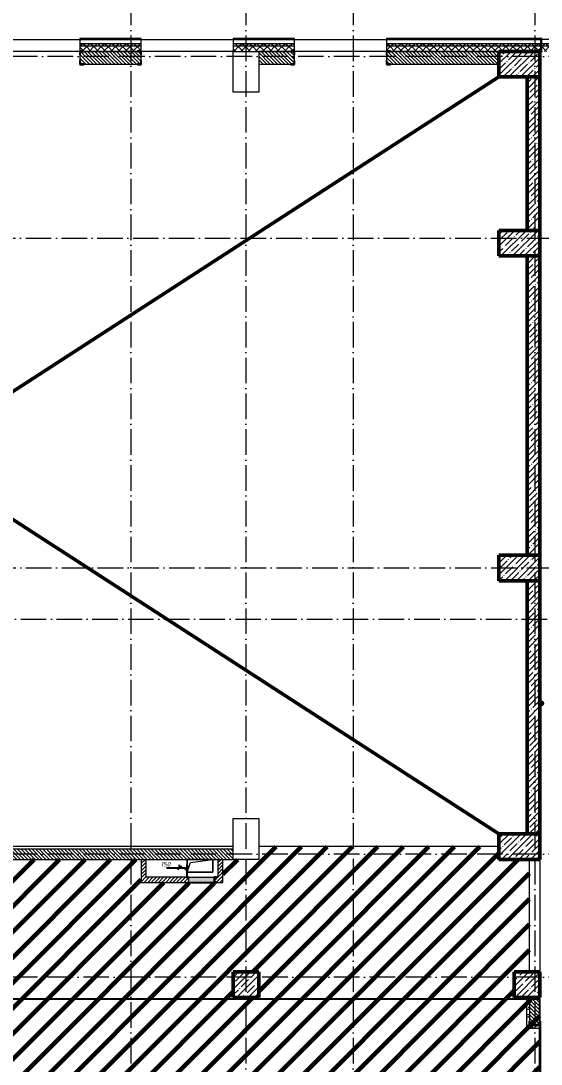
# Model space of a CAD drawing. Header units: millimetres. Extents: x -606178 to 312196, y -19338 to 632709.
# Drawn here: x -76170 to -65990, y 517672 to 538072 of the extents above; entities that cross this region are included whole.
import ezdxf

# ---------------------------------------------------------------- set-up
doc = ezdxf.new("R2010")
doc.units = ezdxf.units.MM
doc.linetypes.add('50_200_ШТРИХ_1Т_ш5_п1_п1_', pattern=[700, 500, -100, 0, -100])
for name, color, linetype, lineweight in [('6.4.1) Окр пт с инж. ПТ2.16', 3, 'Continuous', 60), ('A-____-____-DIMS', 7, 'Continuous', 9), ('A-DETL-____-OTLN-1', 7, 'Continuous', 50), ('A-FLOR-____-OTLN', 7, 'Continuous', 9), ('A-GENM-____-MCUT', 7, 'Continuous', 25), ('A-GENM-____-OTLN', 7, 'Continuous', 9), ('A-GENM-____-OTLN-1', 7, 'Continuous', 25), ('A-GLAZ-____-OTLN', 7, 'Continuous', 9), ('A-WALL-____-MCUT', 7, 'Continuous', 13), ('A-WALL-____-MCUT-1', 7, 'Continuous', 9), ('A-WALL-____-MCUT-2', 7, 'Continuous', 50), ('A-WALL-____-OTLN', 7, 'Continuous', 9), ('A-WALL-____-PATT-1', 7, 'Continuous', 9), ('A-WALL-FNSH-MCUT-1', 7, 'Continuous', 9), ('G-____-____-TEXT', 7, 'Continuous', 9), ('I-WALL-____-OTLN', 7, 'Continuous', 9), ('S-COLS-____-MCUT', 7, 'Continuous', 50), ('S-COLS-____-OTLN', 7, 'Continuous', 9), ('S-GRID-____-OTLN-1', 7, '50_200_ШТРИХ_1Т_ш5_п1_п1_', 9), ('стяжа', 7, 'Continuous', 30)]:
    doc.layers.add(name, color=color, linetype=linetype, lineweight=lineweight)
doc.layers.add('A-GLAZ-____-OTLN-1', color=7, linetype='Continuous', lineweight=9, true_color=0xc0c0c0)
doc.layers.add('A-WALL-____-PATT-2', color=7, linetype='Continuous', lineweight=9, true_color=0x787878)
doc.styles.add('ISOCPEUR_I_7', font='isocpeui.ttf', dxfattribs={"width": 0.9, "height": 90})
doc.dimstyles.new('ISO-1_8_0_9К_СРЕДНИЙ_Кладочные_1', dxfattribs={"dimscale": 304.8, "dimtxt": 89.638306, "dimasz": 0.246063, "dimexe": 0.19685, "dimexo": 0, "dimgap": 0, "dimtad": 1, "dimdec": 3, "dimrnd": 0.001, "dimdsep": 46, "dimtxsty": 'ISOCPEUR_I_7', "dimblk1": 'OBLIQUE', "dimblk2": 'OBLIQUE', "dimsah": 1, "dimcen": 0.09, "dimdle": 0.19685, "dimazin": 0, "dimtfac": 1, "dimtdec": 4, "dimtix": 1, "dimtmove": 0, "dimatfit": 3, "dimfxl": 1, "dimtvp": 1, "dimtolj": 1, "dimtzin": 0, "dimarcsym": 2})
pattern_1 = [(45, (-140714.89, 451794.26), (-70.71068, 70.71068), []), (135, (-140714.89, 451794.26), (-70.71068, -70.71068), [])]
pattern_2 = [(45, (-140714.89, 451794.26), (-114.04925, 114.04925), []), (45, (-140600.84, 451794.26), (-114.04925, 114.04925), [201.612, -40.322, 3.353, -36.97])]
pattern_3 = [(45, (-140714.89, 451794.26), (-35.35534, 35.35534), [])]
pattern_4 = [(135, (-140714.89, 451794.26), (-35.35534, -35.35534), [])]
pattern_5 = [(0, (-140714.89, 451794.26), (203.2, 50.8), [3.353, -149.047, 3.353, -149.047, -812.8]), (0, (-140714.89, 451794.26), (203.2, 50.8), [-304.8, 3.353, -301.447, 3.353, -149.047, -355.6]), (0, (-140714.89, 451794.26), (203.2, 50.8), [-762, 3.353, -98.247, 3.353, -250.647]), (120, (-140638.69, 451819.66), (-145.59409, 150.576362), [3.353, -149.047, 3.353, -149.047, -812.8]), (120, (-140638.69, 451819.66), (-145.59409, 150.576362), [-304.8, 3.353, -301.447, 3.353, -149.047, -355.6]), (120, (-140638.69, 451819.66), (-145.59409, 150.576362), [-762, 3.353, -98.247, 3.353, -250.647]), (240, (-140613.29, 451921.26), (-57.60591, -201.376362), [3.353, -149.047, 3.353, -149.047, -812.8]), (240, (-140613.29, 451921.26), (-57.60591, -201.376362), [-304.8, 3.353, -301.447, 3.353, -149.047, -355.6]), (240, (-140613.29, 451921.26), (-57.60591, -201.376362), [-762, 3.353, -98.247, 3.353, -250.647])]

# ---------------------------------------------------------------- blocks, each defined once
blk = doc.blocks.new('BSC_Колонна _Прямоугольная - 500х800-V80-АР1_План отверстий 3 этажа в осях 1-64_Ю-ЯЯ')
at = {"layer": 'S-COLS-____-OTLN'}
for p, q in [((-250, 400), (250, 400)), ((-250, -150), (-250, 400)), ((250, 400), (250, -400))]:
    blk.add_line(p, q, dxfattribs=at)
blk = doc.blocks.new('BSC_Колонна _Прямоугольная - 500х800-V81-АР1_План отверстий 3 этажа в осях 1-64_Ю-ЯЯ')
at = {"layer": 'S-COLS-____-OTLN'}
h = blk.add_hatch(dxfattribs=at)
h.set_pattern_fill('FP_89', color=256, style=0, pattern_type=2)
h.set_pattern_definition([(315, (-85431.04, 74300), (114.04925, 114.04925), []), (315, (-85431.04, 74185.95), (114.04925, 114.04925), [201.613, -40.323, 3.353, -36.97])])
h.paths.add_polyline_path([(-250, 400), (-250, -400), (250, -400), (250, 400)], flags=0)
at = {"layer": 'S-COLS-____-MCUT'}
for p, q in [((250, 400), (-250, 400)), ((-250, 400), (-250, -400)), ((250, -400), (250, 400)), ((-250, -400), (250, -400))]:
    blk.add_line(p, q, dxfattribs=at)
blk = doc.blocks.new('BSC_Колонна _Прямоугольная - 500х800-V82-АР1_План отверстий 3 этажа в осях 1-64_Ю-ЯЯ')
at = {"layer": 'S-COLS-____-OTLN'}
h = blk.add_hatch(dxfattribs=at)
h.set_pattern_fill('FP_90', color=256, style=0, pattern_type=2)
h.set_pattern_definition([(315, (-81931.04, 74300), (114.04925, 114.04925), []), (315, (-81931.04, 74185.95), (114.04925, 114.04925), [201.613, -40.323, 3.353, -36.97])])
h.paths.add_polyline_path([(-250, 400), (-250, -400), (250, -400), (250, 400)], flags=0)
at = {"layer": 'S-COLS-____-MCUT'}
for p, q in [((250, 400), (-250, 400)), ((-250, 400), (-250, -400)), ((250, -400), (250, 400)), ((-250, -400), (250, -400))]:
    blk.add_line(p, q, dxfattribs=at)
blk = doc.blocks.new('BSC_Колонна _Прямоугольная - 500х800-V83-АР1_План отверстий 3 этажа в осях 1-64_Ю-ЯЯ')
at = {"layer": 'S-COLS-____-OTLN'}
h = blk.add_hatch(dxfattribs=at)
h.set_pattern_fill('FP_91', color=256, style=0, pattern_type=2)
h.set_pattern_definition([(315, (-75581.04, 74300), (114.04925, 114.04925), []), (315, (-75581.04, 74185.95), (114.04925, 114.04925), [201.613, -40.323, 3.353, -36.97])])
h.paths.add_polyline_path([(-250, 400), (-250, -400), (250, -400), (250, 400)], flags=0)
at = {"layer": 'S-COLS-____-MCUT'}
for p, q in [((250, 400), (-250, 400)), ((-250, 400), (-250, -400)), ((250, -400), (250, 400)), ((-250, -400), (250, -400))]:
    blk.add_line(p, q, dxfattribs=at)
blk = doc.blocks.new('BSC_Колонна _Прямоугольная - 500х800-V84-АР1_План отверстий 3 этажа в осях 1-64_Ю-ЯЯ')
at = {"layer": 'S-COLS-____-OTLN'}
h = blk.add_hatch(dxfattribs=at)
h.set_pattern_fill('FP_92', color=256, style=0, pattern_type=2)
h.set_pattern_definition([(315, (-70131.04, 74300), (114.04925, 114.04925), []), (315, (-70131.04, 74185.95), (114.04925, 114.04925), [201.613, -40.323, 3.353, -36.97])])
h.paths.add_polyline_path([(-250, -400), (250, -400), (250, 400), (-250, 400), (-250, 81)], flags=0)
at = {"layer": 'S-COLS-____-MCUT'}
for p, q in [((250, 400), (-250, 400)), ((-250, 400), (-250, -400)), ((250, -400), (250, 400)), ((-250, -400), (250, -400))]:
    blk.add_line(p, q, dxfattribs=at)
blk = doc.blocks.new('BSC_Колонна _Прямоугольная - 500х800-V88-АР1_План отверстий 3 этажа в осях 1-64_Ю-ЯЯ')
at = {"layer": 'S-COLS-____-OTLN'}
for p, q in [((-250, 400), (250, 400)), ((-250, -400), (-250, 400)), ((250, 200), (250, -400)), ((250, -400), (-250, -400))]:
    blk.add_line(p, q, dxfattribs=at)
blk = doc.blocks.new('BSC_Колонна _Прямоугольная - 500х500-V144-АР1_План отверстий 3 этажа в осях 1-64_Ю-ЯЯ')
at = {"layer": 'S-COLS-____-OTLN'}
h = blk.add_hatch(dxfattribs=at)
h.set_pattern_fill('FP_149', color=256, style=0, pattern_type=2)
h.set_pattern_definition([(45, (-74450, -67431.04), (-114.04925, 114.04925), []), (45, (-74335.95, -67431.04), (-114.04925, 114.04925), [201.613, -40.323, 3.353, -36.97])])
h.paths.add_polyline_path([(-250, -250), (250, -250), (250, 250), (-250, 250)], flags=0)
at = {"layer": 'S-COLS-____-MCUT'}
for p, q in [((250, 250), (-250, 250)), ((-250, 250), (-250, -250)), ((250, -250), (250, 250)), ((-250, -250), (250, -250))]:
    blk.add_line(p, q, dxfattribs=at)
blk = doc.blocks.new('BSC_Колонна _Прямоугольная - 500х500-V145-АР1_План отверстий 3 этажа в осях 1-64_Ю-ЯЯ')
at = {"layer": 'S-COLS-____-OTLN'}
h = blk.add_hatch(dxfattribs=at)
h.set_pattern_fill('FP_150', color=256, style=0, pattern_type=2)
h.set_pattern_definition([(45, (-68950, -67431.04), (-114.04925, 114.04925), []), (45, (-68835.95, -67431.04), (-114.04925, 114.04925), [201.613, -40.323, 3.353, -36.97])])
h.paths.add_polyline_path([(-250, -250), (250, -250), (250, 250), (-250, 250)], flags=0)
at = {"layer": 'S-COLS-____-MCUT'}
for p, q in [((250, 250), (-250, 250)), ((-250, 250), (-250, -250)), ((250, -250), (250, 250)), ((-250, -250), (250, -250))]:
    blk.add_line(p, q, dxfattribs=at)
blk = doc.blocks.new('Фахверк_СКБ_Уголок - 250_2160-27509414-АР1_План отверстий 3 этажа в осях 1-64_Ю-ЯЯ')
at = {"layer": 'A-GENM-____-MCUT'}
for p, q in [((200, 181), (125, 181)), ((125, 181), (125, 106)), ((125, 106), (131, 106)), ((131, 106), (131, 175)), ((131, 175), (200, 175)), ((200, 175), (200, 181)), ((131, -6), (125, -6)), ((125, -6), (125, -81)), ((125, -81), (200, -81)), ((131, -75), (131, -6)), ((200, -75), (131, -75)), ((200, -81), (200, -75))]:
    blk.add_line(p, q, dxfattribs=at)
blk = doc.blocks.new('Фахверк_СКБ_Уголок - 200_3550-28267367-АР1_План отверстий 3 этажа в осях 1-64_Ю-ЯЯ')
at = {"layer": 'A-GENM-____-MCUT'}
for p, q in [((200, 156), (125, 156)), ((125, 156), (125, 81)), ((125, 81), (131, 81)), ((131, 19), (125, 19)), ((125, 19), (125, -56)), ((131, 81), (131, 150)), ((131, 150), (200, 150)), ((131, -50), (131, 19)), ((200, 150), (200, 156)), ((125, -56), (200, -56)), ((200, -50), (131, -50)), ((200, -56), (200, -50))]:
    blk.add_line(p, q, dxfattribs=at)
blk = doc.blocks.new('АР_Перемычка - АР_Перемычка-28734073-АР1_План отверстий 3 этажа в осях 1-64_Ю-ЯЯ')
at = {"layer": 'A-GENM-____-OTLN'}
blk.add_line((0, -100), (9, -100), dxfattribs=at)
blk = doc.blocks.new('AR_Отверстие Ниша - Лючок-32403493-АР1_План отверстий 3 этажа в осях 1-64_Ю-ЯЯ')
at = {"layer": 'A-GLAZ-____-OTLN'}
blk.add_hatch(color=256, dxfattribs=at).paths.add_polyline_path([(-250, 50), (-250, -50), (250, -50), (250, 50)], flags=0)
for p, q in [((-250, 50), (250, 50)), ((250, 50), (250, -50)), ((250, -50), (-250, -50))]:
    blk.add_line(p, q, dxfattribs=at)
blk = doc.blocks.new('Л_Общий_Лючок - Лючок-29753606-АР1_План отверстий 3 этажа в осях 1-64_Ю-ЯЯ')
at = {"layer": 'A-GLAZ-____-OTLN-1'}
blk.add_hatch(color=256, dxfattribs=at).paths.add_polyline_path([(-24, -6), (524, -6), (524, 0), (-24, 0)], flags=0)
at = {"layer": 'A-GLAZ-____-OTLN'}
for p, q in [((-24, 0), (-24, -6)), ((524, 0), (524, -6)), ((-24, -6), (524, -6))]:
    blk.add_line(p, q, dxfattribs=at)
blk = doc.blocks.new('154_Фахверк_СКБ_Швеллер - Тип_100_3960_зеркало-29769493-АР1_План отверстий 3 этажа в осях 1-64_Ю-ЯЯ')
at = {"layer": 'A-GENM-____-MCUT'}
for p, q in [((175, 50), (125, 50)), ((125, 50), (125, -50)), ((128, 47), (175, 47)), ((128, -47), (128, 47)), ((175, 47), (175, 50)), ((125, -50), (175, -50)), ((175, -47), (128, -47)), ((175, -50), (175, -47))]:
    blk.add_line(p, q, dxfattribs=at)
blk = doc.blocks.new('AR_Отверстие прямоугольное _в плите_ - AR_Отверстие прямоугольное _в плите_-30459257-АР1_План отверстий 3 этажа в осях 1-64_Ю-ЯЯ')
at = {"layer": 'A-GENM-____-OTLN'}
for p, q in [((250, 125), (-250, 125)), ((-250, 125), (-250, -125)), ((-250, -125), (-188, 63)), ((-188, 63), (250, 125)), ((250, -125), (250, 125)), ((-250, -125), (250, -125))]:
    blk.add_line(p, q, dxfattribs=at)
blk = doc.blocks.new('Стены 2 - Стены 4-31194547-АР1_План отверстий 3 этажа в осях 1-64_Ю-ЯЯ')
at = {"layer": 'A-WALL-____-MCUT'}
for p, q in [((-1799, 41030), (-1799, 41010)), ((-1549, 41030), (-1799, 41030)), ((-1799, 41010), (-1549, 41010)), ((-1549, 41010), (-1549, 41030))]:
    blk.add_line(p, q, dxfattribs=at)
blk = doc.blocks.new('_Oblique')
at = {"color": 0, "linetype": 'ByBlock', "lineweight": -2}
blk.add_line((-0.5, -0.5), (0.5, 0.5), dxfattribs=at)
blk = doc.blocks.new('*D5247')
at = {"layer": 'A-____-____-DIMS', "color": 0, "lineweight": -2, "transparency": 16777216}
for p, q in [((-73065, 521507), (-73319, 521507)), ((-72915, 521507), (-73125, 521507)), ((-73065, 521498), (-73065, 521567)), ((-72915, 521308), (-72915, 521567))]:
    blk.add_line(p, q, dxfattribs=at)
at = {"layer": 'Defpoints', "color": 0, "transparency": 16777216}
for p in [(-73065, 521498), (-72915, 521507), (-72915, 521308)]:
    blk.add_point(p, dxfattribs=at)
at = {"layer": 'A-____-____-DIMS', "color": 0, "lineweight": -2, "transparency": 16777216, "xscale": 75, "yscale": 75, "zscale": 75, "rotation": 180}
blk.add_blockref('_Oblique', (-73065, 521507), dxfattribs=at)
at = {"layer": 'A-____-____-DIMS', "color": 0, "lineweight": -2, "transparency": 16777216, "xscale": 75, "yscale": 75, "zscale": 75}
blk.add_blockref('_Oblique', (-72915, 521507), dxfattribs=at)
at = {"layer": 'A-____-____-DIMS', "color": 0, "transparency": 16777216, "insert": (-73433, 521627), "char_height": 90, "width": 368.21, "attachment_point": 1, "line_spacing_factor": 1.149209, "style": 'ISOCPEUR_I_7'}
blk.add_mtext('\\A1;150', dxfattribs=at)

msp = doc.modelspace()

# ---------------------------------------------------------------- hatches: boundary and pattern name
at = {"layer": '6.4.1) Окр пт с инж. ПТ2.16'}
h = msp.add_hatch(dxfattribs=at)
h.set_pattern_fill('ANSI31', color=256, scale=111)
h.paths.add_polyline_path([(-66214.891, 521675.3011), (-66814.891, 521675.3011), (-66814.891, 521925.3011), (-71514.891, 521925.3011), (-71514.891, 521675.3011), (-72014.891, 521675.3011), (-72214.891, 521675.3011), (-72214.891, 521225.3011), (-72334.891, 521225.3011), (-72360.891, 521225.3011), (-72360.891, 521219.3011), (-72908.891, 521219.3011), (-73814.891, 521225.3011), (-73814.891, 521675.3011), (-76464.891, 521675.3011), (-76464.891, 521175.3011), (-76964.891, 521175.3011), (-76964.891, 519475.3011), (-76464.891, 519475.3011), (-76464.891, 518975.3011), (-76964.891, 518975.3011), (-77464.891, 518975.3011), (-78764.891, 518975.3011), (-79764.891, 518975.3011), (-80764.891, 518975.3011), (-81263.4882, 518975.3011), (-81463.4882, 518975.3011), (-81914.891, 518975.3011), (-82514.891, 518975.3011), (-82514.891, 518940.4826), (-66274.891, 518940.4826), (-66274.891, 518975.3011), (-66514.891, 518975.3011), (-66514.891, 519475.3011), (-66214.891, 519475.3011)])
h.paths.add_polyline_path([(-72014.891, 519475.3011), (-71514.891, 519475.3011), (-71514.891, 518975.3011), (-72014.891, 518975.3011)], flags=16)
h.paths.add_polyline_path([(-95464.891, 515007.5401), (-66012.8378, 515007.5401), (-66012.8378, 518940.4826), (-95464.891, 518940.4826)])
at = {"layer": 'A-WALL-____-PATT-1'}
h = msp.add_hatch(dxfattribs=at)
h.set_pattern_fill('FP_4', color=256, style=0, pattern_type=2)
h.set_pattern_definition(pattern_1)
h.paths.add_polyline_path([(-39234.891, 537575.3011), (-39234.891, 537625.3011), (-46214.891, 537625.3011), (-46214.891, 537575.3011), (-41750.9168, 537575.3011)], flags=0)
h.paths.add_polyline_path([(-47214.891, 537575.3011), (-47214.891, 537625.3011), (-48964.891, 537625.3011), (-48964.891, 537575.3011), (-48820.774, 537575.3011)], flags=0)
h.paths.add_polyline_path([(-54889.891, 537575.3011), (-53764.891, 537575.3011), (-53764.891, 537625.3011), (-54889.891, 537625.3011)], flags=0)
h.paths.add_polyline_path([(-56689.891, 537575.3011), (-56689.891, 537625.3011), (-57814.891, 537625.3011), (-57814.891, 537575.3011), (-56774.3633, 537575.3011)], flags=0)
h.paths.add_polyline_path([(-60309.2918, 537575.3011), (-59614.891, 537575.3011), (-59614.891, 537625.3011), (-60664.891, 537625.3011), (-60664.891, 537575.3011)], flags=0)
h.paths.add_polyline_path([(-63664.891, 537575.3011), (-62464.891, 537575.3011), (-62464.891, 537625.3011), (-63664.891, 537625.3011)], flags=0)
h.paths.add_polyline_path([(-65464.891, 537575.3011), (-65464.891, 537625.3011), (-69014.891, 537625.3011), (-69014.891, 537575.3011), (-66495.4168, 537575.3011)], flags=0)
h.paths.add_polyline_path([(-70814.891, 537575.3011), (-70814.891, 537625.3011), (-72014.891, 537625.3011), (-72014.891, 537575.3011)], flags=0)
h.paths.add_polyline_path([(-76814.891, 537575.3011), (-76814.891, 537625.3011), (-78064.891, 537625.3011), (-78064.891, 537575.3011), (-77100.2026, 537575.3011)], flags=0)
h.paths.add_polyline_path([(-75014.891, 537575.3011), (-73814.891, 537575.3011), (-73814.891, 537625.3011), (-75014.891, 537625.3011)], flags=0)
h.paths.add_polyline_path([(-82864.891, 537575.3011), (-82864.891, 537625.3011), (-84064.891, 537625.3011), (-84064.891, 537575.3011)], flags=0)
h.paths.add_polyline_path([(-79864.891, 537575.3011), (-79864.891, 537625.3011), (-81064.891, 537625.3011), (-81064.891, 537575.3011), (-80635.1311, 537575.3011)], flags=0)
h.paths.add_polyline_path([(-85864.891, 537575.3011), (-85864.891, 537625.3011), (-87064.891, 537625.3011), (-87064.891, 537575.3011)], flags=0)
h.paths.add_polyline_path([(-88864.891, 537575.3011), (-88864.891, 537625.3011), (-90664.891, 537625.3011), (-90664.891, 537575.3011)], flags=0)
h = msp.add_hatch(dxfattribs=at)
h.set_pattern_fill('FP_4', color=256, style=0, pattern_type=2)
h.set_pattern_definition(pattern_1)
h.paths.add_polyline_path([(-39314.891, 537475.3011), (-39234.891, 537475.3011), (-39234.891, 537575.3011), (-46214.891, 537575.3011), (-46214.891, 537475.3011), (-39364.891, 537475.3011)], flags=0)
h.paths.add_polyline_path([(-47214.891, 537475.3011), (-47214.891, 537575.3011), (-48964.891, 537575.3011), (-48964.891, 537481.3011), (-48889.891, 537481.3011), (-48889.891, 537475.3011), (-47714.891, 537475.3011)], flags=0)
h.paths.add_polyline_path([(-56764.891, 537475.3011), (-56764.891, 537481.3011), (-56689.891, 537481.3011), (-56689.891, 537575.3011), (-57814.891, 537575.3011), (-57814.891, 537475.3011), (-56774.3633, 537475.3011)], flags=0)
h.paths.add_polyline_path([(-54123.1668, 537475.3011), (-53839.891, 537475.3011), (-53839.891, 537481.3011), (-53764.891, 537481.3011), (-53764.891, 537575.3011), (-54889.891, 537575.3011), (-54889.891, 537481.3011), (-54814.891, 537481.3011), (-54814.891, 537475.3011)], flags=0)
h.paths.add_polyline_path([(-59689.891, 537475.3011), (-59689.891, 537481.3011), (-59614.891, 537481.3011), (-59614.891, 537575.3011), (-60664.891, 537575.3011), (-60664.891, 537481.3011), (-60589.891, 537481.3011), (-60589.891, 537475.3011), (-60309.2918, 537475.3011)], flags=0)
h.paths.add_polyline_path([(-62539.891, 537475.3011), (-62539.891, 537481.3011), (-62464.891, 537481.3011), (-62464.891, 537575.3011), (-63664.891, 537575.3011), (-63664.891, 537481.3011), (-63589.891, 537481.3011), (-63589.891, 537475.3011), (-62714.891, 537475.3011)], flags=0)
h.paths.add_polyline_path([(-65464.891, 537475.3011), (-65464.891, 537575.3011), (-69014.891, 537575.3011), (-69014.891, 537481.3011), (-68939.891, 537481.3011), (-68939.891, 537475.3011), (-65964.891, 537475.3011)], flags=0)
h.paths.add_polyline_path([(-71514.891, 537475.3011), (-70889.891, 537475.3011), (-70889.891, 537481.3011), (-70814.891, 537481.3011), (-70814.891, 537575.3011), (-72014.891, 537575.3011), (-72014.891, 537475.3011)], flags=0)
h.paths.add_polyline_path([(-77464.891, 537475.3011), (-76889.891, 537475.3011), (-76889.891, 537481.3011), (-76814.891, 537481.3011), (-76814.891, 537575.3011), (-78064.891, 537575.3011), (-78064.891, 537481.3011), (-77989.891, 537481.3011), (-77989.891, 537475.3011), (-77964.891, 537475.3011)], flags=0)
h.paths.add_polyline_path([(-74939.891, 537475.3011), (-73889.891, 537475.3011), (-73889.891, 537481.3011), (-73814.891, 537481.3011), (-73814.891, 537575.3011), (-75014.891, 537575.3011), (-75014.891, 537481.3011), (-74939.891, 537481.3011)], flags=0)
h.paths.add_polyline_path([(-80635.1311, 537475.3011), (-79939.891, 537475.3011), (-79939.891, 537481.3011), (-79864.891, 537481.3011), (-79864.891, 537575.3011), (-81064.891, 537575.3011), (-81064.891, 537481.3011), (-80989.891, 537481.3011), (-80989.891, 537475.3011)], flags=0)
h.paths.add_polyline_path([(-82939.891, 537475.3011), (-82939.891, 537481.3011), (-82864.891, 537481.3011), (-82864.891, 537575.3011), (-84064.891, 537575.3011), (-84064.891, 537481.3011), (-83989.891, 537481.3011), (-83989.891, 537475.3011), (-83464.891, 537475.3011)], flags=0)
h.paths.add_polyline_path([(-86989.891, 537475.3011), (-85939.891, 537475.3011), (-85939.891, 537481.3011), (-85864.891, 537481.3011), (-85864.891, 537575.3011), (-87064.891, 537575.3011), (-87064.891, 537481.3011), (-86989.891, 537481.3011)], flags=0)
h.paths.add_polyline_path([(-88939.891, 537475.3011), (-88939.891, 537481.3011), (-88864.891, 537481.3011), (-88864.891, 537575.3011), (-90664.891, 537575.3011), (-90664.891, 537475.3011), (-89714.891, 537475.3011)], flags=0)
h = msp.add_hatch(dxfattribs=at)
h.set_pattern_fill('FP_6', color=256, style=0, pattern_type=2)
h.set_pattern_definition([(45, (-140714.89, 451794.26), (-85.53659, 85.53659), []), (45, (-140657.87, 451794.26), (-85.53659, 85.53659), [])])
h.paths.add_polyline_path([(-65999.891, 537705.3011), (-65999.891, 537725.3011), (-69014.891, 537725.3011), (-69014.891, 537705.3011), (-66495.4168, 537705.3011)], flags=0)
h.paths.add_polyline_path([(-72014.891, 537705.3011), (-70814.891, 537705.3011), (-70814.891, 537725.3011), (-72014.891, 537725.3011)], flags=0)
h.paths.add_polyline_path([(-76814.891, 537705.3011), (-76814.891, 537725.3011), (-78064.891, 537725.3011), (-78064.891, 537705.3011), (-77100.2026, 537705.3011)], flags=0)
h.paths.add_polyline_path([(-75014.891, 537705.3011), (-73814.891, 537705.3011), (-73814.891, 537725.3011), (-75014.891, 537725.3011)], flags=0)
h.paths.add_polyline_path([(-79864.891, 537705.3011), (-79864.891, 537725.3011), (-81064.891, 537725.3011), (-81064.891, 537705.3011), (-80635.1311, 537705.3011)], flags=0)
h.paths.add_polyline_path([(-84064.891, 537705.3011), (-82864.891, 537705.3011), (-82864.891, 537725.3011), (-84064.891, 537725.3011)], flags=0)
h.paths.add_polyline_path([(-85864.891, 537705.3011), (-85864.891, 537725.3011), (-87064.891, 537725.3011), (-87064.891, 537705.3011)], flags=0)
h.paths.add_polyline_path([(-88864.891, 537705.3011), (-88864.891, 537725.3011), (-90549.891, 537725.3011), (-90549.891, 537705.3011)], flags=0)
h = msp.add_hatch(dxfattribs=at)
h.set_pattern_fill('FP_9', color=256, style=0, pattern_type=2)
h.set_pattern_definition(pattern_4)
h.paths.add_polyline_path([(-73820.891, 537225.3011), (-73820.891, 537294.3011), (-73814.891, 537294.3011), (-73814.891, 537406.3011), (-73820.891, 537406.3011), (-73820.891, 537475.3011), (-75008.891, 537475.3011), (-75008.891, 537406.3011), (-75014.891, 537406.3011), (-75014.891, 537294.3011), (-75008.891, 537294.3011), (-75008.891, 537225.3011), (-73889.891, 537225.3011)], flags=0)
h.paths.add_polyline_path([(-77100.2026, 537225.3011), (-76820.891, 537225.3011), (-76820.891, 537294.3011), (-76814.891, 537294.3011), (-76814.891, 537406.3011), (-76820.891, 537406.3011), (-76820.891, 537475.3011), (-77464.891, 537475.3011), (-77464.891, 537225.3011)], flags=0)
h = msp.add_hatch(dxfattribs=at)
h.set_pattern_fill('FP_9', color=256, style=0, pattern_type=2)
h.set_pattern_definition(pattern_4)
h.paths.add_polyline_path([(-66814.891, 537225.3011), (-66814.891, 537475.3011), (-69008.891, 537475.3011), (-69008.891, 537406.3011), (-69014.891, 537406.3011), (-69014.891, 537294.3011), (-69008.891, 537294.3011), (-69008.891, 537225.3011), (-68939.891, 537225.3011)], flags=0)
h.paths.add_polyline_path([(-70889.891, 537225.3011), (-70820.891, 537225.3011), (-70820.891, 537294.3011), (-70814.891, 537294.3011), (-70814.891, 537406.3011), (-70820.891, 537406.3011), (-70820.891, 537475.3011), (-71514.891, 537475.3011), (-71514.891, 537225.3011)], flags=0)
h = msp.add_hatch(dxfattribs=at)
h.set_pattern_fill('FP_12', color=256, style=0, pattern_type=2)
h.set_pattern_definition(pattern_2)
h.paths.add_polyline_path([(-66014.891, 533975.3011), (-66014.891, 536975.3011), (-66264.891, 536975.3011), (-66264.891, 533975.3011)], flags=0)
h = msp.add_hatch(dxfattribs=at)
h.set_pattern_fill('FP_12', color=256, style=0, pattern_type=2)
h.set_pattern_definition(pattern_2)
h.paths.add_polyline_path([(-66264.891, 527625.3011), (-66014.891, 527625.3011), (-66014.891, 533475.3011), (-66264.891, 533475.3011), (-66264.891, 528391.5333)], flags=0)
h = msp.add_hatch(dxfattribs=at)
h.set_pattern_fill('FP_12', color=256, style=0, pattern_type=2)
h.set_pattern_definition(pattern_2)
h.paths.add_polyline_path([(-66014.891, 522175.3011), (-66014.891, 527125.3011), (-66264.891, 527125.3011), (-66264.891, 522175.3011)], flags=0)
h = msp.add_hatch(dxfattribs=at)
h.set_pattern_fill('FP_9', color=256, style=0, pattern_type=2)
h.set_pattern_definition(pattern_4)
h.paths.add_polyline_path([(-72014.891, 521675.3011), (-72014.891, 521875.3011), (-77464.891, 521875.3011), (-77464.891, 521675.3011), (-73565.274, 521675.3011)], flags=0)
h = msp.add_hatch(dxfattribs=at)
h.set_pattern_fill('FP_8', color=256, style=0, pattern_type=2)
h.set_pattern_definition(pattern_3)
h.paths.add_polyline_path([(-73714.891, 521325.3011), (-73714.891, 521675.3011), (-73814.891, 521675.3011), (-73814.891, 521325.3011)], flags=0)
h = msp.add_hatch(dxfattribs=at)
h.set_pattern_fill('FP_8', color=256, style=0, pattern_type=2)
h.set_pattern_definition(pattern_3)
h.paths.add_polyline_path([(-72214.891, 521225.3011), (-72214.891, 521675.3011), (-72314.891, 521675.3011), (-72314.891, 521225.3011)], flags=0)
h = msp.add_hatch(dxfattribs=at)
h.set_pattern_fill('FP_8', color=256, style=0, pattern_type=2)
h.set_pattern_definition(pattern_3)
h.paths.add_polyline_path([(-72334.891, 521225.3011), (-72314.891, 521225.3011), (-72314.891, 521325.3011), (-72334.891, 521325.3011), (-72334.891, 521322.3011), (-72381.891, 521322.3011), (-72381.891, 521228.3011), (-72334.891, 521228.3011), (-72334.891, 521226.7297)], flags=0)
h.paths.add_polyline_path([(-72884.891, 521225.3011), (-72884.891, 521325.3011), (-73814.891, 521325.3011), (-73814.891, 521225.3011), (-73565.274, 521225.3011)], flags=0)
h = msp.add_hatch(dxfattribs=at)
h.set_pattern_fill('FP_9', color=256, style=0, pattern_type=2)
h.set_pattern_definition(pattern_4)
h.paths.add_polyline_path([(-66014.891, 514975.3011), (-66014.891, 516209.3011), (-66083.891, 516209.3011), (-66083.891, 516215.3011), (-66145.891, 516215.3011), (-66145.891, 516209.3011), (-66214.891, 516209.3011), (-66214.891, 514975.3011)], flags=0)
h.paths.add_polyline_path([(-66083.891, 518435.3011), (-66083.891, 518441.3011), (-66014.891, 518441.3011), (-66014.891, 518975.3011), (-66214.891, 518975.3011), (-66214.891, 518441.3011), (-66145.891, 518441.3011), (-66145.891, 518435.3011)], flags=0)
at = {"layer": 'A-WALL-____-PATT-2'}
h = msp.add_hatch(dxfattribs=at)
h.set_pattern_fill('FP_156', color=256, style=0, pattern_type=2)
h.set_pattern_definition(pattern_5)
h.paths.add_polyline_path([(-66214.891, 514975.3011), (-66214.891, 516140.3011), (-66220.891, 516140.3011), (-66220.891, 516215.3011), (-66274.891, 516215.3011), (-66274.891, 514975.3011)], flags=0)
h.paths.add_polyline_path([(-66220.891, 518435.3011), (-66220.891, 518510.3011), (-66214.891, 518510.3011), (-66214.891, 518975.3011), (-66274.891, 518975.3011), (-66274.891, 518435.3011)], flags=0)
h = msp.add_hatch(dxfattribs=at)
h.set_pattern_fill('FP_156', color=256, style=0, pattern_type=2)
h.set_pattern_definition(pattern_5)
h.paths.add_polyline_path([(-66214.891, 518375.3011), (-66014.891, 518375.3011), (-66014.891, 518435.3011), (-66274.891, 518435.3011), (-66274.891, 518375.3011), (-66220.891, 518375.3011)], flags=0)
at = {"layer": 'G-____-____-TEXT'}
h = msp.add_hatch(color=256, dxfattribs=at)
edge = h.paths.add_edge_path(flags=0)
edge.add_arc((-65994.3807, 524726.6), 50, 0, 360)

# ---------------------------------------------------------------- linework, layer by layer
msp.add_lwpolyline([(-95464.891, 515007.5401), (-66012.8378, 515007.5401), (-66012.8378, 518940.4826), (-95464.891, 518940.4826)], close=True)
at = {"layer": 'A-DETL-____-OTLN-1'}
for p, q in [((-89714.891, 536975.3011), (-66814.891, 522175.3011)), ((-66814.891, 536975.3011), (-89714.891, 522175.3011))]:
    msp.add_line(p, q, dxfattribs=at)
at = {"layer": 'A-FLOR-____-OTLN'}
for p, q in [((-72014.891, 521925.3011), (-77464.891, 521925.3011)), ((-66814.891, 521925.3011), (-71514.891, 521925.3011)), ((-72914.891, 521674.9536), (-72414.891, 521674.9536)), ((-72914.891, 521424.9536), (-72914.891, 521674.9536)), ((-72414.891, 521674.9536), (-72414.891, 521424.9536)), ((-72414.891, 521424.9536), (-72914.891, 521424.9536))]:
    msp.add_line(p, q, dxfattribs=at)
at = {"layer": 'A-WALL-____-MCUT'}
for p, q in [((-73814.891, 537705.3011), (-75014.891, 537705.3011)), ((-75014.891, 537705.3011), (-75014.891, 537481.3011)), ((-73814.891, 537481.3011), (-73814.891, 537705.3011)), ((-70814.891, 537705.3011), (-72014.891, 537705.3011)), ((-72014.891, 537705.3011), (-72014.891, 537475.3011)), ((-70814.891, 537481.3011), (-70814.891, 537705.3011)), ((-65464.891, 537705.3011), (-69014.891, 537705.3011)), ((-69014.891, 537705.3011), (-69014.891, 537481.3011)), ((-75014.891, 537406.3011), (-75014.891, 537294.3011)), ((-73814.891, 537294.3011), (-73814.891, 537406.3011)), ((-72014.891, 537475.3011), (-71514.891, 537475.3011)), ((-71514.891, 537475.3011), (-71514.891, 537225.3011)), ((-70814.891, 537294.3011), (-70814.891, 537406.3011)), ((-69014.891, 537406.3011), (-69014.891, 537294.3011)), ((-66014.891, 537475.3011), (-65964.891, 537475.3011)), ((-74939.891, 537225.3011), (-73889.891, 537225.3011)), ((-71514.891, 537225.3011), (-70889.891, 537225.3011)), ((-68939.891, 537225.3011), (-66814.891, 537225.3011)), ((-72014.891, 521875.3011), (-77464.891, 521875.3011)), ((-72014.891, 521675.3011), (-72014.891, 521875.3011)), ((-77464.891, 521675.3011), (-72014.891, 521675.3011)), ((-66214.891, 518975.3011), (-66214.891, 518510.3011)), ((-66014.891, 518510.3011), (-66014.891, 518975.3011)), ((-66145.891, 518435.3011), (-66083.891, 518435.3011))]:
    msp.add_line(p, q, dxfattribs=at)
at = {"layer": 'A-WALL-____-MCUT-1'}
for p, q in [((-73814.891, 537625.3011), (-75014.891, 537625.3011)), ((-73814.891, 537575.3011), (-75014.891, 537575.3011)), ((-70814.891, 537625.3011), (-72014.891, 537625.3011)), ((-70814.891, 537575.3011), (-72014.891, 537575.3011)), ((-65464.891, 537625.3011), (-69014.891, 537625.3011)), ((-65464.891, 537575.3011), (-69014.891, 537575.3011)), ((-74939.891, 537475.3011), (-73889.891, 537475.3011)), ((-73889.891, 537475.3011), (-74939.891, 537475.3011)), ((-71514.891, 537475.3011), (-70889.891, 537475.3011)), ((-70889.891, 537475.3011), (-71514.891, 537475.3011)), ((-68939.891, 537475.3011), (-66814.891, 537475.3011)), ((-66814.891, 537475.3011), (-68939.891, 537475.3011))]:
    msp.add_line(p, q, dxfattribs=at)
at = {"layer": 'A-WALL-____-MCUT-2'}
for p, q in [((-66264.891, 536975.3011), (-66264.891, 533975.3011)), ((-66014.891, 533975.3011), (-66014.891, 536975.3011)), ((-66264.891, 533475.3011), (-66264.891, 527625.3011)), ((-66014.891, 527625.3011), (-66014.891, 533475.3011)), ((-66264.891, 527125.3011), (-66264.891, 522175.3011)), ((-66014.891, 522175.3011), (-66014.891, 527125.3011))]:
    msp.add_line(p, q, dxfattribs=at)
at = {"layer": 'A-WALL-____-OTLN'}
for p, q in [((-76814.891, 537705.3011), (-75014.891, 537705.3011)), ((-73814.891, 537705.3011), (-72014.891, 537705.3011)), ((-70814.891, 537705.3011), (-69014.891, 537705.3011)), ((-75014.891, 537475.3011), (-76814.891, 537475.3011)), ((-72014.891, 537475.3011), (-73814.891, 537475.3011)), ((-69014.891, 537475.3011), (-70814.891, 537475.3011))]:
    msp.add_line(p, q, dxfattribs=at)
at = {"layer": 'A-WALL-FNSH-MCUT-1'}
for p, q in [((-73814.891, 537725.3011), (-75014.891, 537725.3011)), ((-75014.891, 537725.3011), (-75014.891, 537705.3011)), ((-75014.891, 537705.3011), (-73814.891, 537705.3011)), ((-73814.891, 537705.3011), (-73814.891, 537725.3011)), ((-70814.891, 537725.3011), (-72014.891, 537725.3011)), ((-72014.891, 537725.3011), (-72014.891, 537705.3011)), ((-72014.891, 537705.3011), (-70814.891, 537705.3011)), ((-70814.891, 537705.3011), (-70814.891, 537725.3011)), ((-65999.891, 537725.3011), (-69014.891, 537725.3011)), ((-69014.891, 537725.3011), (-69014.891, 537705.3011)), ((-69014.891, 537705.3011), (-65999.891, 537705.3011)), ((-65999.891, 537705.3011), (-65999.891, 537725.3011)), ((-73814.891, 521675.3011), (-73814.891, 521225.3011)), ((-73714.891, 521325.3011), (-73714.891, 521675.3011)), ((-72314.891, 521675.3011), (-72314.891, 521325.3011)), ((-72214.891, 521225.3011), (-72214.891, 521675.3011)), ((-73814.891, 521225.3011), (-72884.891, 521225.3011)), ((-72884.891, 521325.3011), (-73714.891, 521325.3011)), ((-72314.891, 521325.3011), (-72334.891, 521325.3011)), ((-72334.891, 521225.3011), (-72214.891, 521225.3011)), ((-66274.891, 518975.3011), (-66274.891, 518375.3011)), ((-66274.891, 518435.3011), (-66220.891, 518435.3011)), ((-66274.891, 518375.3011), (-66014.891, 518375.3011)), ((-66014.891, 518375.3011), (-66014.891, 518435.3011))]:
    msp.add_line(p, q, dxfattribs=at)
at = {"layer": 'G-____-____-TEXT'}
msp.add_circle((-65994.3807, 524726.6), 50, dxfattribs=at)
at = {"layer": 'I-WALL-____-OTLN'}
for p, q in [((-66214.891, 519475.3011), (-66214.891, 521675.3011)), ((-66014.891, 521675.3011), (-66014.891, 519475.3011))]:
    msp.add_line(p, q, dxfattribs=at)
at = {"layer": 'S-GRID-____-OTLN-1'}
for p, q in [((-74014.891, 542687.1106), (-74014.891, 504685.847)), ((-71764.891, 542687.1106), (-71764.891, 504685.847)), ((-69664.891, 542687.1106), (-69664.891, 491375.8881)), ((-66114.891, 542687.1106), (-66114.891, 491375.8881)), ((-36640.4843, 537375.3011), (-145383.6612, 537375.3011)), ((-145383.6612, 533825.3011), (-36640.4843, 533825.3011)), ((-91472.8733, 527375.3011), (-36640.4843, 527375.3011)), ((-106277.445, 526375.3011), (-36640.4843, 526375.3011)), ((-36640.4843, 521775.3011), (-91472.8733, 521775.3011)), ((-36640.4843, 519375.3011), (-145383.6612, 519375.3011))]:
    msp.add_line(p, q, dxfattribs=at)
at = {"layer": 'стяжа'}
msp.add_line((-66014.891, 516174.8011), (-66008.891, 518510.3011), dxfattribs=at)

# ---------------------------------------------------------------- block references
at = {"layer": 'A-GENM-____-OTLN'}
msp.add_blockref('AR_Отверстие прямоугольное _в плите_ - AR_Отверстие прямоугольное _в плите_-30459257-АР1_План отверстий 3 этажа в осях 1-64_Ю-ЯЯ', (-72664.891, 521549.9536), dxfattribs=at)
at = {"layer": 'A-GENM-____-OTLN', "rotation": 89.9999999999999}
msp.add_blockref('АР_Перемычка - АР_Перемычка-28734073-АР1_План отверстий 3 этажа в осях 1-64_Ю-ЯЯ', (-66114.891, 519475.3011), dxfattribs=at)
at = {"layer": 'A-GENM-____-OTLN-1'}
for name, p in [('Фахверк_СКБ_Уголок - 250_2160-27509414-АР1_План отверстий 3 этажа в осях 1-64_Ю-ЯЯ', (-75139.891, 537300.3011)), ('Фахверк_СКБ_Уголок - 250_2160-27509414-АР1_План отверстий 3 этажа в осях 1-64_Ю-ЯЯ', (-69139.891, 537300.3011)), ('154_Фахверк_СКБ_Швеллер - Тип_100_3960_зеркало-29769493-АР1_План отверстий 3 этажа в осях 1-64_Ю-ЯЯ', (-72509.891, 521275.3011))]:
    msp.add_blockref(name, p, dxfattribs=at)
for name, p, rotation in [('Фахверк_СКБ_Уголок - 250_2160-27509414-АР1_План отверстий 3 этажа в осях 1-64_Ю-ЯЯ', (-73689.891, 537400.3011), 180), ('Фахверк_СКБ_Уголок - 250_2160-27509414-АР1_План отверстий 3 этажа в осях 1-64_Ю-ЯЯ', (-70689.891, 537400.3011), 180), ('Фахверк_СКБ_Уголок - 200_3550-28267367-АР1_План отверстий 3 этажа в осях 1-64_Ю-ЯЯ', (-66064.891, 518310.3011), 89.99999999999986)]:
    msp.add_blockref(name, p, dxfattribs=dict(at, rotation=rotation))
at = {"layer": 'A-GLAZ-____-OTLN'}
msp.add_blockref('Л_Общий_Лючок - Лючок-29753606-АР1_План отверстий 3 этажа в осях 1-64_Ю-ЯЯ', (-72884.891, 521225.3011), dxfattribs=at)
at = {"layer": 'A-GLAZ-____-OTLN', "rotation": 180}
msp.add_blockref('AR_Отверстие Ниша - Лючок-32403493-АР1_План отверстий 3 этажа в осях 1-64_Ю-ЯЯ', (-72634.891, 521275.3011), dxfattribs=at)
at = {"layer": 'A-WALL-____-OTLN', "rotation": 89.9999999999999}
msp.add_blockref('Стены 2 - Стены 4-31194547-АР1_План отверстий 3 этажа в осях 1-64_Ю-ЯЯ', (-24969.649, 539273.8129), dxfattribs=at)
at = {"layer": 'S-COLS-____-OTLN'}
for name, p, rotation in [('BSC_Колонна _Прямоугольная - 500х800-V80-АР1_План отверстий 3 этажа в осях 1-64_Ю-ЯЯ', (-71764.891, 537075.3011), 180), ('BSC_Колонна _Прямоугольная - 500х800-V81-АР1_План отверстий 3 этажа в осях 1-64_Ю-ЯЯ', (-66414.891, 537225.3011), 89.9999999999999), ('BSC_Колонна _Прямоугольная - 500х800-V82-АР1_План отверстий 3 этажа в осях 1-64_Ю-ЯЯ', (-66414.891, 533725.3011), 89.9999999999999), ('BSC_Колонна _Прямоугольная - 500х800-V83-АР1_План отверстий 3 этажа в осях 1-64_Ю-ЯЯ', (-66414.891, 527375.3011), 89.9999999999999), ('BSC_Колонна _Прямоугольная - 500х800-V88-АР1_План отверстий 3 этажа в осях 1-64_Ю-ЯЯ', (-71764.891, 522075.3011), 180), ('BSC_Колонна _Прямоугольная - 500х800-V84-АР1_План отверстий 3 этажа в осях 1-64_Ю-ЯЯ', (-66414.891, 521925.3011), 89.9999999999999)]:
    msp.add_blockref(name, p, dxfattribs=dict(at, rotation=rotation))
for name, p in [('BSC_Колонна _Прямоугольная - 500х500-V145-АР1_План отверстий 3 этажа в осях 1-64_Ю-ЯЯ', (-71764.891, 519225.3011)), ('BSC_Колонна _Прямоугольная - 500х500-V144-АР1_План отверстий 3 этажа в осях 1-64_Ю-ЯЯ', (-66264.891, 519225.3011))]:
    msp.add_blockref(name, p, dxfattribs=at)

# ---------------------------------------------------------------- dimensions: what is measured, and where the dimension line sits
at = {"layer": 'A-____-____-DIMS'}
dim = msp.add_linear_dim(base=(-72914.891, 521507.4367), p1=(-73064.891, 521498.3407), p2=(-72914.891, 521308.3508), dimstyle='ISO-1_8_0_9К_СРЕДНИЙ_Кладочные_1', override={"dimpost": '<>', "dimfxl": 242.066402}, dxfattribs=at)
dim.commit()
dim.dimension.update_dxf_attribs({"geometry": '*D5247', "text_midpoint": (-73248.5331, 521507.4367), "dimtype": 160})

doc.saveas('drawing.dxf')
